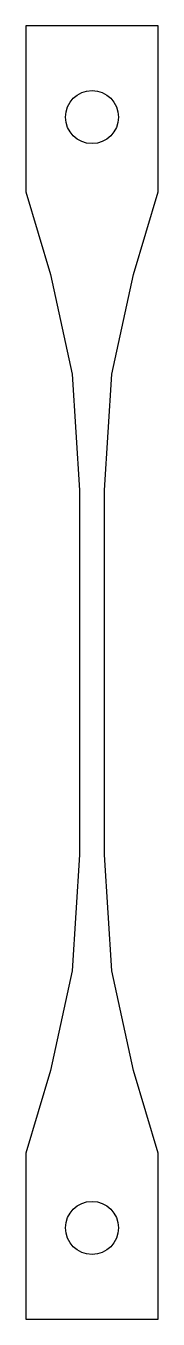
# Model space of a CAD drawing. Header units: millimetres. Extents: x -4 to 4, y -39 to 39.
import ezdxf

# ---------------------------------------------------------------- set-up
doc = ezdxf.new("R2010")
doc.units = ezdxf.units.MM

msp = doc.modelspace()

# ---------------------------------------------------------------- linework, layer by layer
at = {"layer": 'CUT'}
for p, q in [((4, 39), (-4, 39)), ((-4, 39), (-4, 29)), ((4, 29), (4, 39)), ((-4, 29), (-2.5, 24)), ((2.5, 24), (4, 29)), ((-2.5, 24), (-1.2, 18)), ((1.2, 18), (2.5, 24)), ((-1.2, 18), (-0.75, 11)), ((0.75, 11), (1.2, 18)), ((-0.75, 11), (-0.75, -11)), ((0.75, -11), (0.75, 11)), ((-0.75, -11), (-1.2, -18)), ((1.2, -18), (0.75, -11)), ((-1.2, -18), (-2.5, -24)), ((2.5, -24), (1.2, -18)), ((-2.5, -24), (-4, -29)), ((4, -29), (2.5, -24)), ((-4, -29), (-4, -39)), ((4, -39), (4, -29)), ((-4, -39), (4, -39))]:
    msp.add_line(p, q, dxfattribs=at)
for centre in [(0, 33.5), (0, -33.5)]:
    msp.add_circle(centre, 1.6, dxfattribs=at)

doc.saveas('drawing.dxf')
